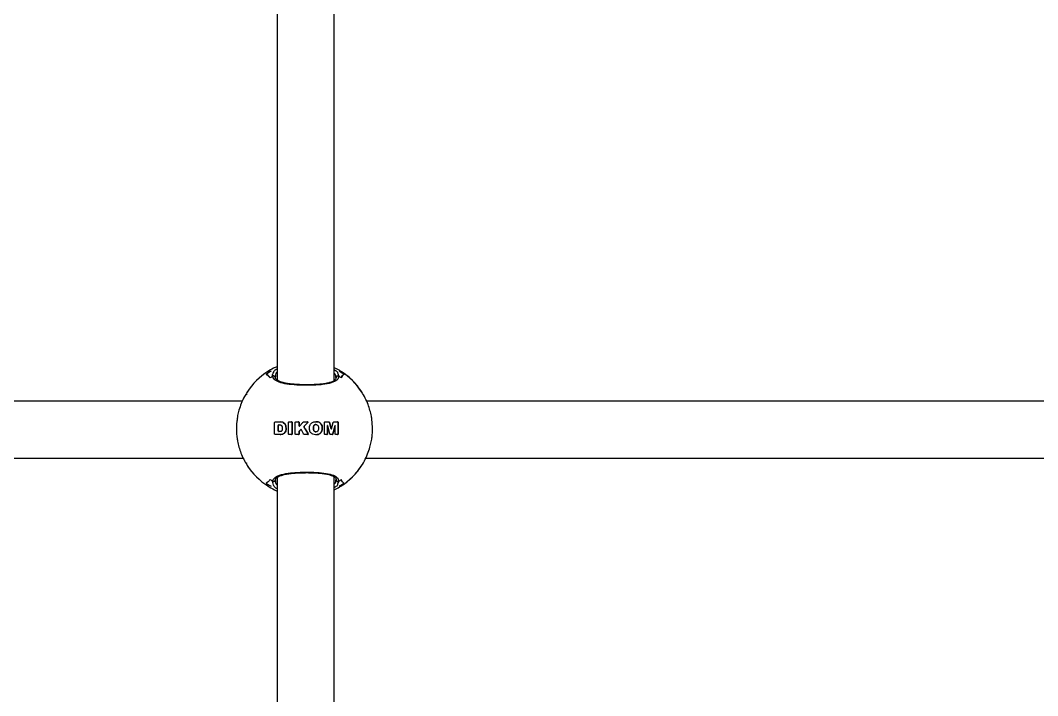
# Model space of a CAD drawing. Header units: millimetres. Extents: x -3650 to 2858, y -2899 to 2376.
# Drawn here: x 424.6 to 708.8, y 51.4 to 240.2 of the extents above; entities that cross this region are included whole.
import ezdxf

# ---------------------------------------------------------------- set-up
doc = ezdxf.new("R2010")
doc.units = ezdxf.units.MM
doc.layers.add('DIKOM_ОБЪЕКТ', color=7, linetype='Continuous')

msp = doc.modelspace()

# ---------------------------------------------------------------- linework, layer by layer
at = {"layer": 'DIKOM_ОБЪЕКТ'}
for p, q in [((496.33, 412.34), (496.33, 139.7)), ((512.33, 139.51), (512.33, 412.53)), ((495.87, 140.36), (495.86, 140.55)), ((512.83, 140.22), (512.8, 140.31)), ((513.31, 141.47), (513.59, 140.7)), ((488.12, 136.41), (487.94, 136.13)), ((486.67, 133.76), (221.33, 133.76)), ((487.85, 135.78), (487.77, 135.52)), ((488.01, 136.27), (487.96, 136.11)), ((786.67, 133.76), (521.33, 133.76)), ((495.59, 127.78), (495.69, 127.89)), ((495.69, 127.89), (495.8, 127.93)), ((495.8, 127.93), (495.89, 127.93)), ((495.89, 127.93), (497.23, 127.93)), ((497.23, 127.93), (497.94, 127.83)), ((497.94, 127.83), (497.23, 127.93)), ((499.71, 127.93), (500.41, 127.93)), ((501.61, 127.93), (502.3, 127.93)), ((503.85, 127.93), (504.89, 127.93)), ((507.86, 127.91), (507.19, 127.95)), ((507.86, 127.91), (507.86, 127.91)), ((509.76, 127.93), (510.77, 127.93)), ((512.25, 127.93), (513.25, 127.93)), ((495.59, 124.61), (495.59, 127.73)), ((496.7, 126.94), (496.7, 125.41)), ((496.7, 125.41), (496.7, 126.94)), ((496.7, 126.94), (496.7, 126.94)), ((496.7, 125.41), (496.7, 125.41)), ((496.93, 125.21), (496.93, 125.21)), ((496.94, 127.14), (496.94, 127.14)), ((496.95, 127.14), (497.13, 127.13)), ((497.33, 125.24), (496.95, 125.21)), ((496.96, 127.14), (496.96, 127.14)), ((496.96, 125.21), (496.96, 125.21)), ((497.54, 126.98), (497.63, 126.87)), ((497.94, 127.83), (498.09, 127.77)), ((498.09, 127.77), (497.94, 127.83)), ((497.94, 127.83), (497.94, 127.83)), ((498.09, 127.77), (498.61, 127.31)), ((498.6, 127.31), (498.09, 127.77)), ((498.09, 127.77), (498.09, 127.77)), ((498.8, 126.87), (498.6, 127.31)), ((498.6, 127.31), (498.61, 127.31)), ((498.61, 127.31), (498.8, 126.87)), ((498.75, 125.31), (498.88, 125.89)), ((498.75, 125.31), (498.76, 125.31)), ((498.88, 125.89), (498.76, 125.31)), ((498.8, 126.87), (498.88, 125.89)), ((498.88, 125.89), (498.8, 126.87)), ((498.8, 126.87), (498.8, 126.87)), ((498.88, 125.89), (498.88, 125.89)), ((499.51, 124.61), (499.51, 127.73)), ((500.61, 127.73), (500.61, 124.61)), ((500.61, 124.61), (500.61, 127.73)), ((500.61, 127.73), (500.61, 127.73)), ((501.41, 124.61), (501.41, 127.74)), ((502.5, 127.73), (502.5, 126.8)), ((502.5, 126.8), (502.5, 127.73)), ((502.5, 127.73), (502.5, 127.73)), ((502.5, 126.8), (502.5, 126.8)), ((502.5, 125.07), (502.5, 124.61)), ((502.5, 124.61), (502.5, 125.07)), ((502.5, 125.07), (502.5, 125.07)), ((502.57, 126.73), (502.58, 126.73)), ((502.64, 126.76), (503.52, 127.78)), ((502.93, 125.71), (502.64, 125.41)), ((502.64, 125.41), (502.93, 125.71)), ((502.64, 125.41), (502.64, 125.41)), ((502.93, 125.71), (502.93, 125.71)), ((503.03, 125.76), (503.03, 125.76)), ((503.72, 124.59), (503.16, 125.68)), ((503.91, 126.44), (503.91, 126.44)), ((503.94, 126.75), (504.95, 127.79)), ((503.94, 126.75), (503.95, 126.75)), ((504.95, 127.79), (503.95, 126.75)), ((504.95, 127.79), (504.95, 127.79)), ((506.48, 126.53), (506.48, 125.81)), ((506.48, 126.53), (506.48, 126.53)), ((506.48, 125.81), (506.48, 126.53)), ((506.48, 125.81), (506.6, 125.46)), ((506.48, 125.81), (506.48, 125.81)), ((506.61, 125.46), (506.48, 125.81)), ((506.6, 125.46), (506.61, 125.46)), ((506.65, 126.94), (506.65, 126.94)), ((506.92, 127.13), (506.92, 127.13)), ((507.16, 125.16), (507.17, 125.16)), ((507.18, 127.18), (507.18, 127.18)), ((507.89, 125.81), (507.77, 125.45)), ((507.9, 126.45), (507.89, 125.81)), ((508.87, 125.4), (508.88, 125.4)), ((508.9, 126.87), (508.9, 126.87)), ((509.56, 124.61), (509.56, 127.73)), ((510.43, 124.61), (510.43, 126.9)), ((510.43, 126.9), (510.44, 126.9)), ((510.44, 126.9), (510.44, 124.61)), ((510.46, 126.92), (510.46, 126.92)), ((511.06, 124.61), (510.49, 126.9)), ((511.46, 125.98), (511.01, 127.74)), ((511.02, 127.74), (511.47, 125.98)), ((511.46, 125.98), (511.47, 125.98)), ((511.51, 125.95), (511.51, 125.95)), ((511.56, 125.98), (512, 127.74)), ((512.53, 126.9), (511.95, 124.61)), ((511.95, 124.61), (512.53, 126.9)), ((512.53, 126.9), (512.53, 126.9)), ((512.56, 126.92), (512.55, 126.92)), ((512.58, 124.61), (512.58, 126.9)), ((513.44, 127.73), (513.45, 124.61)), ((513.44, 124.61), (513.44, 127.73)), ((513.44, 127.73), (513.44, 127.73)), ((495.6, 124.56), (495.59, 124.61)), ((495.81, 124.42), (495.68, 124.47)), ((495.89, 124.41), (495.81, 124.42)), ((497.24, 124.41), (495.89, 124.41)), ((497.37, 124.42), (497.24, 124.41)), ((497.25, 124.41), (497.37, 124.42)), ((497.9, 124.51), (497.37, 124.42)), ((497.37, 124.42), (497.89, 124.51)), ((497.37, 124.42), (497.37, 124.42)), ((497.89, 124.51), (497.9, 124.51)), ((500.41, 124.41), (499.71, 124.41)), ((500.61, 124.61), (500.61, 124.61)), ((502.3, 124.41), (501.61, 124.41)), ((502.5, 124.61), (502.5, 124.61)), ((504.95, 124.41), (504.01, 124.41)), ((505.04, 124.58), (505.04, 124.58)), ((507.2, 124.35), (507.87, 124.44)), ((507.87, 124.44), (507.87, 124.44)), ((510.24, 124.41), (509.76, 124.41)), ((510.43, 124.61), (510.44, 124.61)), ((511.71, 124.41), (511.31, 124.41)), ((511.95, 124.61), (511.95, 124.61)), ((513.25, 124.41), (512.77, 124.41)), ((513.44, 124.61), (513.45, 124.61)), ((221.08, 117.76), (486.89, 117.76)), ((487.77, 116.52), (487.85, 116.26)), ((521.08, 117.76), (786.89, 117.76)), ((487.96, 115.93), (488.01, 115.77)), ((495.39, 110.25), (495.11, 111.34)), ((495.91, 111.56), (495.93, 111.48)), ((496.33, 112.34), (496.33, -160.3)), ((512.33, -160.49), (512.33, 112.53)), ((512.8, 111.73), (512.83, 111.82)), ((513.59, 111.34), (513.27, 110.53)), ((514.16, 110.01), (513.65, 109.94)), ((514.24, 110.3), (514.24, 110.02))]:
    msp.add_line(p, q, dxfattribs=at)
for centre, radius, start, end in [((504.17, 126.02), 18.67, 120.5919, 125.6266), ((504.15, 126.02), 18.67, 54.3734, 59.4081), ((504, 126.03), 18.99, 122.6646, 147.3711), ((504.36, 126.02), 17.35, 122.2282, 125.0545), ((504.26, 125.9), 17.49, 54.9611, 57.765), ((503.99, 126.03), 18.99, 32.628, 57.3363), ((504.01, 126.01), 19, 212.6299, 237.3332), ((503.99, 126.01), 18.99, 302.6659, 327.371), ((504.12, 125.95), 18.59, 234.3625, 239.4191), ((504.4, 126.07), 17.41, 234.9436, 237.7604), ((504.23, 126.18), 17.54, 302.2462, 305.041), ((504.19, 125.95), 18.59, 300.5809, 305.6375)]:
    msp.add_arc(centre, radius, start, end, dxfattribs=at)
for points, knots in [([(496.33, 143.36), (495.99, 143.22), (495.05, 142.84), (494.21, 142.3), (493.67, 141.95)], [0, 0, 0, 0, 0.368028, 1, 1, 1, 1]), ([(495.44, 141.85), (495.46, 141.94), (495.53, 142.26), (496, 142.57), (496.33, 142.79)], [0, 0, 0, 0, 0.28364, 1, 1, 1, 1]), ([(514.17, 142.04), (514.06, 142.12), (513.49, 142.53), (512.85, 142.83), (512.33, 143.07)], [0, 0, 0, 0, 0.191107, 1, 1, 1, 1]), ([(512.33, 142.57), (512.69, 142.31), (513.19, 141.94), (513.29, 141.57), (513.31, 141.47)], [0, 0, 0, 0, 0.711228, 1, 1, 1, 1]), ([(493.29, 141.2), (493.47, 141.12), (493.85, 140.96), (494.21, 140.47), (494.4, 140.22)], [0, 0, 0, 0, 0.49657, 1, 1, 1, 1]), ([(494.4, 140.22), (494.22, 140.47), (493.85, 140.96), (493.48, 141.12), (493.29, 141.2)], [0, 0, 0, 0, 0.496482, 1, 1, 1, 1]), ([(495.11, 140.7), (495.1, 140.74), (495.04, 141.11), (495.25, 141.5), (495.44, 141.85)], [0, 0, 0, 0, 0.112863, 1, 1, 1, 1]), ([(495.84, 140.38), (495.84, 140.39), (495.83, 140.47), (495.75, 140.59), (495.61, 140.71), (495.44, 140.77), (495.27, 140.77), (495.17, 140.73), (495.12, 140.7), (495.11, 140.7)], [0, 0, 0, 0, 0.031893, 0.241152, 0.444815, 0.634216, 0.810292, 0.979985, 1, 1, 1, 1]), ([(495.11, 140.7), (495.16, 140.72), (495.25, 140.77), (495.42, 140.77), (495.57, 140.73), (495.71, 140.64), (495.81, 140.5), (495.86, 140.35), (495.87, 140.26), (495.87, 140.22)], [0, 0, 0, 0, 0.145321, 0.290812, 0.434625, 0.5821, 0.738535, 0.906206, 1, 1, 1, 1]), ([(513.59, 140.7), (513.49, 140.32), (513.29, 139.56), (511.65, 138.77), (509.45, 138.38), (506.92, 138.19), (504.17, 138.14), (501.1, 138.25), (498.4, 138.56), (496.38, 139.17), (495.36, 139.94), (495.17, 140.5), (495.11, 140.7)], [0, 0, 0, 0, 0.111434, 0.22936, 0.339014, 0.410112, 0.51671, 0.623257, 0.729392, 0.834802, 0.941414, 1, 1, 1, 1]), ([(496.33, 141.78), (496.3, 141.75), (495.83, 141.35), (495.86, 140.93), (495.88, 140.54)], [0, 0, 0, 0, 0.07129, 1, 1, 1, 1]), ([(504.5, 138.3), (504.43, 138.3), (503.82, 138.3), (502.65, 138.33), (501.07, 138.42), (499.61, 138.58), (498.34, 138.81), (497.31, 139.12), (496.54, 139.49), (496.07, 139.9), (495.87, 140.17), (495.87, 140.34), (495.87, 140.36)], [0, 0, 0, 0, 0.014273, 0.137226, 0.259484, 0.380705, 0.501419, 0.620167, 0.738565, 0.856338, 0.978306, 1, 1, 1, 1]), ([(512.8, 140.19), (512.8, 140.14), (512.79, 139.96), (512.59, 139.68), (512.1, 139.3), (511.32, 138.96), (510.26, 138.7), (508.98, 138.5), (507.53, 138.38), (506.01, 138.31), (504.98, 138.3), (504.5, 138.3)], [0, 0, 0, 0, 0.050539, 0.174305, 0.287663, 0.408262, 0.528488, 0.6474, 0.76978, 0.89136, 1, 1, 1, 1]), ([(512.8, 140.31), (512.81, 140.66), (512.81, 141.06), (512.38, 141.46), (512.33, 141.5)], [0, 0, 0, 0, 0.884631, 1, 1, 1, 1]), ([(513.59, 140.7), (513.54, 140.72), (513.45, 140.77), (513.28, 140.77), (513.13, 140.73), (512.99, 140.64), (512.89, 140.5), (512.84, 140.35), (512.83, 140.26), (512.83, 140.22)], [0, 0, 0, 0, 0.145328, 0.290716, 0.43464, 0.582122, 0.738497, 0.906212, 1, 1, 1, 1]), ([(512.83, 140.22), (512.84, 140.29), (512.85, 140.42), (512.95, 140.59), (513.09, 140.71), (513.26, 140.77), (513.43, 140.77), (513.53, 140.73), (513.58, 140.7), (513.59, 140.7)], [0, 0, 0, 0, 0.177692, 0.355454, 0.528379, 0.689374, 0.838838, 0.983092, 1, 1, 1, 1]), ([(523.01, 126.02), (522.98, 126.85), (522.93, 128.01), (522.66, 129.72), (522.32, 131.18), (521.76, 132.88), (520.99, 134.61), (520, 136.34), (518.79, 138.02), (517.35, 139.6), (515.81, 140.97), (514.69, 141.71), (514.17, 142.04)], [0, 0, 0, 0, 0.129766, 0.183149, 0.271798, 0.364324, 0.464037, 0.568646, 0.677258, 0.789171, 0.903896, 1, 1, 1, 1]), ([(514.3, 140.22), (514.42, 140.47), (514.66, 140.96), (514.9, 141.12), (515.02, 141.2)], [0, 0, 0, 0, 0.496482, 1, 1, 1, 1]), ([(515.02, 141.2), (514.9, 141.12), (514.66, 140.96), (514.42, 140.47), (514.3, 140.22)], [0, 0, 0, 0, 0.49657, 1, 1, 1, 1]), ([(487.94, 136.13), (487.71, 135.77), (487.08, 134.8), (486.33, 133.13), (485.72, 131.32), (485.37, 129.93), (485.26, 129.17), (485.22, 128.91)], [0, 0, 0, 0, 0.164442, 0.445198, 0.703329, 0.900364, 1, 1, 1, 1]), ([(485.27, 128.9), (485.2, 128.58), (485.01, 127.69), (484.98, 125.7), (485.03, 123.92), (485.25, 122.99), (485.27, 122.89)], [0, 0, 0, 0, 0.172982, 0.481717, 0.944279, 1, 1, 1, 1]), ([(499.51, 127.73), (499.51, 127.76), (499.52, 127.8), (499.55, 127.86), (499.6, 127.9), (499.66, 127.93), (499.7, 127.93), (499.71, 127.93)], [0, 0, 0, 0, 0.210791, 0.421591, 0.633171, 0.853838, 1, 1, 1, 1]), ([(500.61, 127.73), (500.6, 127.76), (500.6, 127.8), (500.56, 127.86), (500.5, 127.91), (500.45, 127.93), (500.41, 127.93), (500.4, 127.93)], [0, 0, 0, 0, 0.219404, 0.438676, 0.666478, 0.904212, 1, 1, 1, 1]), ([(500.41, 127.93), (500.43, 127.93), (500.48, 127.92), (500.55, 127.88), (500.59, 127.82), (500.61, 127.77), (500.61, 127.74), (500.61, 127.73)], [0, 0, 0, 0, 0.240846, 0.481686, 0.722255, 0.95379, 1, 1, 1, 1]), ([(501.41, 127.74), (501.41, 127.76), (501.41, 127.8), (501.45, 127.86), (501.49, 127.9), (501.55, 127.93), (501.59, 127.93), (501.61, 127.93)], [0, 0, 0, 0, 0.207873, 0.41583, 0.622564, 0.831125, 1, 1, 1, 1]), ([(502.3, 127.93), (502.32, 127.93), (502.37, 127.92), (502.43, 127.89), (502.48, 127.83), (502.5, 127.78), (502.5, 127.74), (502.5, 127.73)], [0, 0, 0, 0, 0.228717, 0.457936, 0.688054, 0.917233, 1, 1, 1, 1]), ([(502.5, 127.73), (502.49, 127.76), (502.49, 127.8), (502.45, 127.87), (502.39, 127.91), (502.34, 127.93), (502.31, 127.93), (502.3, 127.93)], [0, 0, 0, 0, 0.224393, 0.448673, 0.676076, 0.906622, 1, 1, 1, 1]), ([(503.52, 127.78), (503.56, 127.82), (503.64, 127.89), (503.76, 127.93), (503.83, 127.93), (503.85, 127.93)], [0, 0, 0, 0, 0.427664, 0.855237, 1, 1, 1, 1]), ([(504.89, 127.93), (504.9, 127.93), (504.92, 127.93), (504.94, 127.91), (504.96, 127.89), (504.97, 127.86), (504.97, 127.84), (504.97, 127.81), (504.96, 127.8), (504.95, 127.79)], [0, 0, 0, 0, 0.147094, 0.294537, 0.441845, 0.590311, 0.739912, 0.889892, 1, 1, 1, 1]), ([(504.95, 127.79), (504.95, 127.8), (504.97, 127.81), (504.97, 127.84), (504.97, 127.87), (504.96, 127.9), (504.93, 127.92), (504.91, 127.93), (504.89, 127.93), (504.89, 127.93)], [0, 0, 0, 0, 0.149079, 0.298763, 0.448665, 0.598739, 0.748423, 0.896781, 1, 1, 1, 1]), ([(505.46, 126.85), (505.52, 127.02), (505.65, 127.34), (506, 127.69), (506.28, 127.82), (506.42, 127.88)], [0, 0, 0, 0, 0.356973, 0.695153, 1, 1, 1, 1]), ([(506.42, 127.88), (506.73, 127.94), (507.22, 128.04), (507.69, 127.94), (507.86, 127.91)], [0, 0, 0, 0, 0.646386, 1, 1, 1, 1]), ([(507.86, 127.91), (508.02, 127.84), (508.34, 127.72), (508.71, 127.34), (508.84, 127.03), (508.9, 126.87)], [0, 0, 0, 0, 0.338137, 0.676336, 1, 1, 1, 1]), ([(508.9, 126.87), (508.84, 127.03), (508.71, 127.35), (508.33, 127.72), (508.02, 127.84), (507.86, 127.91)], [0, 0, 0, 0, 0.33055, 0.660934, 1, 1, 1, 1]), ([(509.56, 127.73), (509.56, 127.76), (509.56, 127.8), (509.59, 127.85), (509.63, 127.9), (509.69, 127.93), (509.73, 127.93), (509.76, 127.93)], [0, 0, 0, 0, 0.190852, 0.381589, 0.58069, 0.790963, 1, 1, 1, 1]), ([(510.77, 127.93), (510.8, 127.93), (510.86, 127.92), (510.94, 127.87), (511, 127.81), (511.01, 127.76), (511.02, 127.74)], [0, 0, 0, 0, 0.284782, 0.57068, 0.836752, 1, 1, 1, 1]), ([(512, 127.74), (512.02, 127.77), (512.05, 127.83), (512.12, 127.9), (512.19, 127.93), (512.24, 127.93), (512.25, 127.93)], [0, 0, 0, 0, 0.289717, 0.578554, 0.898319, 1, 1, 1, 1]), ([(513.44, 127.73), (513.44, 127.75), (513.43, 127.79), (513.4, 127.85), (513.36, 127.89), (513.31, 127.92), (513.27, 127.93), (513.24, 127.93)], [0, 0, 0, 0, 0.180192, 0.35986, 0.545029, 0.754356, 1, 1, 1, 1]), ([(513.25, 127.93), (513.28, 127.93), (513.33, 127.92), (513.39, 127.87), (513.43, 127.81), (513.44, 127.76), (513.44, 127.74), (513.44, 127.73)], [0, 0, 0, 0, 0.322334, 0.547404, 0.773833, 0.968939, 1, 1, 1, 1]), ([(495.59, 127.73), (495.59, 127.74), (495.59, 127.76), (495.59, 127.78), (495.59, 127.78)], [0, 0, 0, 0, 0.536755, 1, 1, 1, 1]), ([(496.95, 127.14), (496.91, 127.13), (496.84, 127.13), (496.77, 127.08), (496.72, 127.01), (496.7, 126.96), (496.7, 126.94)], [0, 0, 0, 0, 0.323951, 0.603341, 0.807678, 1, 1, 1, 1]), ([(496.7, 126.94), (496.71, 126.96), (496.72, 127.01), (496.76, 127.07), (496.82, 127.11), (496.89, 127.14), (496.93, 127.14), (496.95, 127.14)], [0, 0, 0, 0, 0.193598, 0.386621, 0.591801, 0.825375, 1, 1, 1, 1]), ([(496.7, 125.41), (496.7, 125.39), (496.71, 125.34), (496.75, 125.28), (496.81, 125.24), (496.87, 125.21), (496.91, 125.21), (496.93, 125.21)], [0, 0, 0, 0, 0.195134, 0.389533, 0.596443, 0.832212, 1, 1, 1, 1]), ([(496.95, 125.21), (496.92, 125.21), (496.85, 125.22), (496.77, 125.27), (496.72, 125.33), (496.71, 125.38), (496.7, 125.41), (496.7, 125.41)], [0, 0, 0, 0, 0.309809, 0.579042, 0.779695, 0.961005, 1, 1, 1, 1]), ([(497.13, 127.13), (497.23, 127.11), (497.38, 127.08), (497.5, 127), (497.54, 126.98)], [0, 0, 0, 0, 0.709354, 1, 1, 1, 1]), ([(497.62, 125.43), (497.57, 125.37), (497.48, 125.29), (497.37, 125.25), (497.33, 125.24)], [0, 0, 0, 0, 0.617385, 1, 1, 1, 1]), ([(497.73, 125.66), (497.71, 125.6), (497.69, 125.52), (497.64, 125.45), (497.62, 125.43)], [0, 0, 0, 0, 0.688471, 1, 1, 1, 1]), ([(497.63, 126.87), (497.67, 126.8), (497.72, 126.71), (497.74, 126.61), (497.74, 126.59)], [0, 0, 0, 0, 0.78595, 1, 1, 1, 1]), ([(497.74, 126.59), (497.76, 126.33), (497.79, 126.02), (497.74, 125.71), (497.73, 125.66)], [0, 0, 0, 0, 0.82795, 1, 1, 1, 1]), ([(497.89, 124.51), (498.07, 124.6), (498.42, 124.78), (498.64, 125.13), (498.75, 125.31)], [0, 0, 0, 0, 0.489754, 1, 1, 1, 1]), ([(498.76, 125.31), (498.66, 125.15), (498.47, 124.84), (498.13, 124.61), (497.94, 124.53), (497.9, 124.51)], [0, 0, 0, 0, 0.44543, 0.889273, 1, 1, 1, 1]), ([(502.5, 126.8), (502.5, 126.8), (502.51, 126.78), (502.52, 126.76), (502.53, 126.74), (502.56, 126.73), (502.58, 126.73), (502.61, 126.73), (502.62, 126.74), (502.63, 126.75), (502.64, 126.76)], [0, 0, 0, 0, 0.130831, 0.261936, 0.394203, 0.528087, 0.662939, 0.79754, 0.930834, 1, 1, 1, 1]), ([(502.57, 126.73), (502.57, 126.73), (502.56, 126.73), (502.54, 126.73), (502.52, 126.75), (502.51, 126.77), (502.5, 126.79), (502.5, 126.8), (502.5, 126.8)], [0, 0, 0, 0, 0.053799, 0.263243, 0.474636, 0.6842, 0.892346, 1, 1, 1, 1]), ([(502.64, 125.41), (502.61, 125.37), (502.54, 125.3), (502.51, 125.17), (502.5, 125.09), (502.5, 125.07)], [0, 0, 0, 0, 0.404992, 0.809876, 1, 1, 1, 1]), ([(502.5, 125.07), (502.5, 125.12), (502.51, 125.22), (502.57, 125.34), (502.62, 125.4), (502.64, 125.41)], [0, 0, 0, 0, 0.40076, 0.801697, 1, 1, 1, 1]), ([(503.16, 125.68), (503.15, 125.69), (503.13, 125.72), (503.09, 125.75), (503.04, 125.76), (502.99, 125.75), (502.96, 125.74), (502.94, 125.72), (502.93, 125.71)], [0, 0, 0, 0, 0.179988, 0.359914, 0.540863, 0.723386, 0.906539, 1, 1, 1, 1]), ([(502.93, 125.71), (502.94, 125.72), (502.97, 125.75), (503, 125.76), (503.03, 125.76), (503.03, 125.76)], [0, 0, 0, 0, 0.431018, 0.863031, 1, 1, 1, 1]), ([(503.91, 126.44), (503.9, 126.47), (503.87, 126.52), (503.87, 126.62), (503.9, 126.7), (503.93, 126.74), (503.94, 126.75)], [0, 0, 0, 0, 0.274071, 0.548343, 0.822447, 1, 1, 1, 1]), ([(503.95, 126.75), (503.93, 126.73), (503.89, 126.68), (503.87, 126.58), (503.88, 126.5), (503.9, 126.46), (503.91, 126.44)], [0, 0, 0, 0, 0.273539, 0.546885, 0.820533, 1, 1, 1, 1]), ([(503.91, 126.44), (504.1, 126.13), (504.48, 125.51), (504.86, 124.89), (505.04, 124.58)], [0, 0, 0, 0, 0.498613, 1, 1, 1, 1]), ([(505.04, 124.58), (504.85, 124.89), (504.48, 125.51), (504.1, 126.13), (503.91, 126.44)], [0, 0, 0, 0, 0.498609, 1, 1, 1, 1]), ([(505.46, 125.5), (505.42, 125.85), (505.36, 126.31), (505.44, 126.75), (505.46, 126.85)], [0, 0, 0, 0, 0.776351, 1, 1, 1, 1]), ([(506.32, 124.51), (506.18, 124.57), (505.9, 124.71), (505.6, 125.07), (505.51, 125.36), (505.46, 125.5)], [0, 0, 0, 0, 0.337021, 0.674134, 1, 1, 1, 1]), ([(506.65, 126.94), (506.6, 126.85), (506.52, 126.72), (506.49, 126.58), (506.48, 126.53)], [0, 0, 0, 0, 0.667251, 1, 1, 1, 1]), ([(506.48, 126.53), (506.51, 126.62), (506.54, 126.77), (506.63, 126.9), (506.65, 126.94)], [0, 0, 0, 0, 0.667011, 1, 1, 1, 1]), ([(506.6, 125.46), (506.65, 125.4), (506.75, 125.28), (506.95, 125.18), (507.1, 125.17), (507.16, 125.16)], [0, 0, 0, 0, 0.346875, 0.693524, 1, 1, 1, 1]), ([(507.23, 125.16), (507.15, 125.16), (507, 125.16), (506.78, 125.27), (506.66, 125.38), (506.61, 125.45), (506.61, 125.46)], [0, 0, 0, 0, 0.320706, 0.641466, 0.96102, 1, 1, 1, 1]), ([(506.92, 127.13), (506.85, 127.09), (506.75, 127.04), (506.67, 126.96), (506.65, 126.94)], [0, 0, 0, 0, 0.699076, 1, 1, 1, 1]), ([(506.65, 126.94), (506.71, 126.99), (506.79, 127.07), (506.89, 127.11), (506.92, 127.13)], [0, 0, 0, 0, 0.698839, 1, 1, 1, 1]), ([(506.92, 127.13), (507, 127.15), (507.14, 127.19), (507.28, 127.17), (507.34, 127.16)], [0, 0, 0, 0, 0.581659, 1, 1, 1, 1]), ([(507.18, 127.17), (507.15, 127.17), (507.06, 127.18), (506.98, 127.15), (506.92, 127.13)], [0, 0, 0, 0, 0.329244, 1, 1, 1, 1]), ([(507.77, 125.45), (507.72, 125.4), (507.63, 125.28), (507.43, 125.18), (507.29, 125.17), (507.23, 125.16)], [0, 0, 0, 0, 0.348098, 0.69627, 1, 1, 1, 1]), ([(507.34, 127.16), (507.43, 127.12), (507.57, 127.07), (507.68, 126.97), (507.72, 126.94)], [0, 0, 0, 0, 0.662476, 1, 1, 1, 1]), ([(507.72, 126.94), (507.77, 126.86), (507.87, 126.71), (507.89, 126.53), (507.9, 126.45)], [0, 0, 0, 0, 0.549081, 1, 1, 1, 1]), ([(508.88, 125.4), (508.8, 125.23), (508.63, 124.91), (508.25, 124.59), (507.98, 124.48), (507.87, 124.44)], [0, 0, 0, 0, 0.378664, 0.757062, 1, 1, 1, 1]), ([(507.87, 124.44), (508.04, 124.51), (508.37, 124.66), (508.71, 125.03), (508.83, 125.3), (508.87, 125.4)], [0, 0, 0, 0, 0.385596, 0.771302, 1, 1, 1, 1]), ([(508.87, 125.4), (508.93, 125.76), (509.01, 126.25), (508.92, 126.74), (508.9, 126.87)], [0, 0, 0, 0, 0.724739, 1, 1, 1, 1]), ([(508.9, 126.87), (508.95, 126.51), (509.01, 126.02), (508.91, 125.53), (508.88, 125.4)], [0, 0, 0, 0, 0.724328, 1, 1, 1, 1]), ([(510.43, 126.9), (510.43, 126.9), (510.44, 126.9), (510.44, 126.91), (510.45, 126.92), (510.45, 126.92), (510.46, 126.92), (510.46, 126.92)], [0, 0, 0, 0, 0.227271, 0.455246, 0.696436, 0.952144, 1, 1, 1, 1]), ([(510.49, 126.9), (510.48, 126.9), (510.48, 126.91), (510.47, 126.91), (510.47, 126.92), (510.46, 126.92), (510.45, 126.91), (510.44, 126.91), (510.44, 126.9), (510.44, 126.9), (510.44, 126.9)], [0, 0, 0, 0, 0.124505, 0.248049, 0.378869, 0.518999, 0.664282, 0.811269, 0.948717, 1, 1, 1, 1]), ([(511.51, 125.95), (511.51, 125.95), (511.5, 125.95), (511.49, 125.95), (511.47, 125.96), (511.46, 125.97), (511.46, 125.98), (511.46, 125.98)], [0, 0, 0, 0, 0.01937, 0.319159, 0.618191, 0.89508, 1, 1, 1, 1]), ([(511.47, 125.98), (511.47, 125.98), (511.47, 125.97), (511.48, 125.96), (511.5, 125.95), (511.52, 125.95), (511.53, 125.95), (511.55, 125.96), (511.56, 125.97), (511.56, 125.98), (511.56, 125.98)], [0, 0, 0, 0, 0.120308, 0.240805, 0.369888, 0.510841, 0.660809, 0.8102, 0.94751, 1, 1, 1, 1]), ([(512.58, 126.9), (512.58, 126.9), (512.58, 126.9), (512.57, 126.91), (512.57, 126.91), (512.56, 126.92), (512.55, 126.92), (512.54, 126.91), (512.53, 126.91), (512.53, 126.9), (512.53, 126.9)], [0, 0, 0, 0, 0.113665, 0.227572, 0.349112, 0.485433, 0.639958, 0.804969, 0.96396, 1, 1, 1, 1]), ([(512.53, 126.9), (512.53, 126.9), (512.53, 126.91), (512.54, 126.92), (512.55, 126.92), (512.55, 126.92), (512.55, 126.92)], [0, 0, 0, 0, 0.297072, 0.592202, 0.922258, 1, 1, 1, 1]), ([(514.17, 110), (514.34, 110.1), (515.17, 110.58), (516.51, 111.68), (518.16, 113.27), (519.58, 115.06), (520.76, 116.96), (521.66, 118.91), (522.28, 120.72), (522.66, 122.34), (522.94, 124.05), (522.98, 125.28), (523.01, 126.02)], [0, 0, 0, 0, 0.030467, 0.151112, 0.271212, 0.390418, 0.508028, 0.62228, 0.72732, 0.807502, 0.883349, 1, 1, 1, 1]), ([(485.26, 122.89), (485.27, 122.77), (485.38, 122.1), (485.68, 120.86), (486.24, 119.16), (486.97, 117.48), (487.61, 116.42), (487.92, 115.9)], [0, 0, 0, 0, 0.046697, 0.271639, 0.506406, 0.759415, 1, 1, 1, 1]), ([(495.68, 124.47), (495.66, 124.48), (495.63, 124.51), (495.61, 124.55), (495.6, 124.56)], [0, 0, 0, 0, 0.554964, 1, 1, 1, 1]), ([(499.71, 124.41), (499.69, 124.42), (499.64, 124.42), (499.58, 124.45), (499.54, 124.5), (499.51, 124.56), (499.51, 124.6), (499.51, 124.61)], [0, 0, 0, 0, 0.220294, 0.441011, 0.65144, 0.848053, 1, 1, 1, 1]), ([(500.61, 124.61), (500.61, 124.59), (500.6, 124.55), (500.57, 124.49), (500.52, 124.44), (500.46, 124.42), (500.43, 124.41), (500.41, 124.41)], [0, 0, 0, 0, 0.206416, 0.412415, 0.625759, 0.848857, 1, 1, 1, 1]), ([(500.41, 124.41), (500.43, 124.42), (500.48, 124.42), (500.54, 124.46), (500.59, 124.51), (500.61, 124.57), (500.61, 124.6), (500.61, 124.61)], [0, 0, 0, 0, 0.228766, 0.457921, 0.685563, 0.905033, 1, 1, 1, 1]), ([(501.61, 124.41), (501.59, 124.42), (501.54, 124.42), (501.48, 124.45), (501.44, 124.5), (501.41, 124.55), (501.41, 124.59), (501.41, 124.61)], [0, 0, 0, 0, 0.208304, 0.416991, 0.621348, 0.820767, 1, 1, 1, 1]), ([(502.5, 124.61), (502.5, 124.59), (502.5, 124.55), (502.46, 124.49), (502.41, 124.44), (502.36, 124.42), (502.32, 124.41), (502.3, 124.41)], [0, 0, 0, 0, 0.209363, 0.418371, 0.630698, 0.84559, 1, 1, 1, 1]), ([(502.3, 124.41), (502.32, 124.42), (502.37, 124.42), (502.43, 124.45), (502.47, 124.5), (502.5, 124.56), (502.5, 124.6), (502.5, 124.61)], [0, 0, 0, 0, 0.214849, 0.42971, 0.645781, 0.860432, 1, 1, 1, 1]), ([(504.01, 124.41), (503.97, 124.42), (503.89, 124.43), (503.79, 124.49), (503.74, 124.56), (503.72, 124.59)], [0, 0, 0, 0, 0.330778, 0.661392, 1, 1, 1, 1]), ([(504.94, 124.41), (504.96, 124.42), (504.98, 124.42), (505.02, 124.44), (505.04, 124.48), (505.05, 124.51), (505.05, 124.55), (505.04, 124.57), (505.04, 124.58)], [0, 0, 0, 0, 0.171605, 0.343444, 0.515254, 0.688002, 0.861432, 1, 1, 1, 1]), ([(505.04, 124.58), (505.05, 124.57), (505.06, 124.55), (505.06, 124.51), (505.04, 124.47), (505.01, 124.44), (504.98, 124.42), (504.96, 124.42), (504.95, 124.41)], [0, 0, 0, 0, 0.173592, 0.347661, 0.521349, 0.69514, 0.867486, 1, 1, 1, 1]), ([(507.87, 124.44), (507.63, 124.39), (507.11, 124.29), (506.59, 124.43), (506.32, 124.51)], [0, 0, 0, 0, 0.468637, 1, 1, 1, 1]), ([(509.76, 124.41), (509.73, 124.42), (509.69, 124.42), (509.63, 124.46), (509.58, 124.51), (509.56, 124.57), (509.56, 124.6), (509.56, 124.61)], [0, 0, 0, 0, 0.228474, 0.456967, 0.683532, 0.900239, 1, 1, 1, 1]), ([(510.23, 124.41), (510.26, 124.41), (510.3, 124.42), (510.36, 124.45), (510.4, 124.5), (510.43, 124.56), (510.43, 124.6), (510.43, 124.61)], [0, 0, 0, 0, 0.217267, 0.434656, 0.640693, 0.831437, 1, 1, 1, 1]), ([(510.44, 124.61), (510.43, 124.59), (510.43, 124.55), (510.41, 124.5), (510.37, 124.45), (510.32, 124.42), (510.27, 124.41), (510.24, 124.41), (510.24, 124.41)], [0, 0, 0, 0, 0.181887, 0.363643, 0.545768, 0.735337, 0.937676, 1, 1, 1, 1]), ([(511.31, 124.41), (511.28, 124.42), (511.22, 124.42), (511.14, 124.47), (511.08, 124.54), (511.07, 124.59), (511.06, 124.61)], [0, 0, 0, 0, 0.283999, 0.56806, 0.844261, 1, 1, 1, 1]), ([(511.7, 124.41), (511.73, 124.42), (511.79, 124.42), (511.87, 124.47), (511.93, 124.54), (511.94, 124.59), (511.95, 124.61)], [0, 0, 0, 0, 0.282019, 0.564797, 0.822548, 1, 1, 1, 1]), ([(511.95, 124.61), (511.94, 124.58), (511.93, 124.53), (511.88, 124.47), (511.81, 124.43), (511.75, 124.41), (511.72, 124.41), (511.71, 124.41)], [0, 0, 0, 0, 0.216833, 0.433022, 0.660042, 0.912386, 1, 1, 1, 1]), ([(512.77, 124.41), (512.74, 124.42), (512.69, 124.43), (512.62, 124.49), (512.59, 124.55), (512.58, 124.59), (512.58, 124.61)], [0, 0, 0, 0, 0.320987, 0.609395, 0.826675, 1, 1, 1, 1]), ([(513.45, 124.61), (513.44, 124.6), (513.44, 124.56), (513.42, 124.5), (513.38, 124.46), (513.33, 124.43), (513.28, 124.41), (513.26, 124.41), (513.25, 124.41)], [0, 0, 0, 0, 0.169277, 0.338164, 0.511553, 0.706718, 0.934125, 1, 1, 1, 1]), ([(513.25, 124.41), (513.27, 124.42), (513.32, 124.42), (513.39, 124.47), (513.43, 124.52), (513.44, 124.58), (513.44, 124.61), (513.44, 124.61)], [0, 0, 0, 0, 0.300947, 0.521291, 0.742958, 0.931201, 1, 1, 1, 1]), ([(487.92, 115.9), (487.95, 115.85), (488.32, 115.19), (488.92, 114.39), (489.55, 113.7), (489.71, 113.53)], [0, 0, 0, 0, 0.062729, 0.758349, 1, 1, 1, 1]), ([(495.11, 111.34), (495.12, 111.4), (495.23, 111.88), (495.95, 112.68), (498.01, 113.4), (500.45, 113.73), (503.11, 113.87), (505.89, 113.89), (508.84, 113.74), (511.28, 113.36), (512.94, 112.68), (513.54, 111.94), (513.58, 111.46), (513.59, 111.34)], [0, 0, 0, 0, 0.01618, 0.139894, 0.255654, 0.364057, 0.435115, 0.541736, 0.648232, 0.754187, 0.859595, 0.967105, 1, 1, 1, 1]), ([(495.94, 111.84), (495.97, 111.92), (496.03, 112.11), (496.42, 112.46), (497.09, 112.83), (498.05, 113.16), (499.25, 113.41), (500.66, 113.58), (502.21, 113.69), (503.31, 113.73), (503.88, 113.73), (503.9, 113.73)], [0, 0, 0, 0, 0.077583, 0.206862, 0.330324, 0.461851, 0.594337, 0.726336, 0.861281, 0.995181, 1, 1, 1, 1]), ([(503.9, 113.73), (504.43, 113.74), (505.52, 113.74), (507.11, 113.69), (508.62, 113.58), (509.96, 113.4), (511.08, 113.15), (511.93, 112.83), (512.5, 112.46), (512.77, 112.07), (512.87, 111.87), (512.83, 111.71), (512.83, 111.71)], [0, 0, 0, 0, 0.108838, 0.222114, 0.334391, 0.445412, 0.555649, 0.663691, 0.771983, 0.880325, 0.998514, 1, 1, 1, 1]), ([(494.4, 111.82), (494.22, 111.57), (493.85, 111.08), (493.48, 110.92), (493.29, 110.84)], [0, 0, 0, 0, 0.496486, 1, 1, 1, 1]), ([(494.4, 111.82), (494.22, 111.57), (493.85, 111.08), (493.48, 110.92), (493.29, 110.84)], [0, 0, 0, 0, 0.496486, 1, 1, 1, 1]), ([(495.11, 111.34), (495.16, 111.32), (495.25, 111.27), (495.42, 111.27), (495.57, 111.31), (495.71, 111.4), (495.81, 111.54), (495.86, 111.69), (495.87, 111.78), (495.87, 111.82)], [0, 0, 0, 0, 0.145312, 0.290792, 0.434596, 0.582123, 0.738547, 0.906103, 1, 1, 1, 1]), ([(495.87, 111.82), (495.86, 111.75), (495.85, 111.62), (495.75, 111.45), (495.61, 111.33), (495.44, 111.27), (495.27, 111.27), (495.17, 111.31), (495.12, 111.34), (495.11, 111.34)], [0, 0, 0, 0, 0.17768, 0.355526, 0.528451, 0.689333, 0.838896, 0.982999, 1, 1, 1, 1]), ([(495.85, 111.53), (495.84, 111.56), (495.83, 111.61), (495.86, 111.66), (495.88, 111.69)], [0, 0, 0, 0, 0.451621, 1, 1, 1, 1]), ([(495.93, 111.48), (495.89, 111.14), (495.85, 110.74), (496.27, 110.35), (496.33, 110.29)], [0, 0, 0, 0, 0.854489, 1, 1, 1, 1]), ([(512.33, 110.52), (512.36, 110.54), (512.82, 110.95), (512.81, 111.35), (512.8, 111.73)], [0, 0, 0, 0, 0.065531, 1, 1, 1, 1]), ([(512.83, 111.82), (512.84, 111.75), (512.85, 111.62), (512.95, 111.45), (513.09, 111.33), (513.26, 111.27), (513.43, 111.27), (513.53, 111.31), (513.58, 111.34), (513.59, 111.34)], [0, 0, 0, 0, 0.177695, 0.355555, 0.528411, 0.689409, 0.838874, 0.983091, 1, 1, 1, 1]), ([(513.59, 111.34), (513.54, 111.32), (513.45, 111.27), (513.28, 111.27), (513.13, 111.31), (512.99, 111.4), (512.89, 111.54), (512.84, 111.69), (512.83, 111.78), (512.83, 111.82)], [0, 0, 0, 0, 0.145318, 0.290696, 0.434611, 0.582144, 0.738509, 0.906109, 1, 1, 1, 1]), ([(515.02, 110.84), (514.9, 110.92), (514.66, 111.08), (514.42, 111.57), (514.3, 111.82)], [0, 0, 0, 0, 0.49657, 1, 1, 1, 1]), ([(515.02, 110.84), (514.9, 110.92), (514.66, 111.08), (514.42, 111.57), (514.3, 111.82)], [0, 0, 0, 0, 0.49657, 1, 1, 1, 1]), ([(493.63, 110.13), (493.81, 110), (494.6, 109.45), (495.51, 108.95), (496.28, 108.66), (496.33, 108.64)], [0, 0, 0, 0, 0.204634, 0.944003, 1, 1, 1, 1]), ([(496.33, 109.21), (495.95, 109.49), (495.47, 109.83), (495.4, 110.18), (495.39, 110.25)], [0, 0, 0, 0, 0.795824, 1, 1, 1, 1]), ([(513.27, 110.53), (513.24, 110.41), (513.16, 110.06), (512.66, 109.72), (512.33, 109.49)], [0, 0, 0, 0, 0.340168, 1, 1, 1, 1]), ([(512.33, 108.97), (512.45, 109.02), (513.1, 109.29), (513.69, 109.68), (514.17, 110)], [0, 0, 0, 0, 0.180737, 1, 1, 1, 1])]:
    msp.add_open_spline(points, degree=3, knots=knots, dxfattribs=at)

doc.saveas('drawing.dxf')
